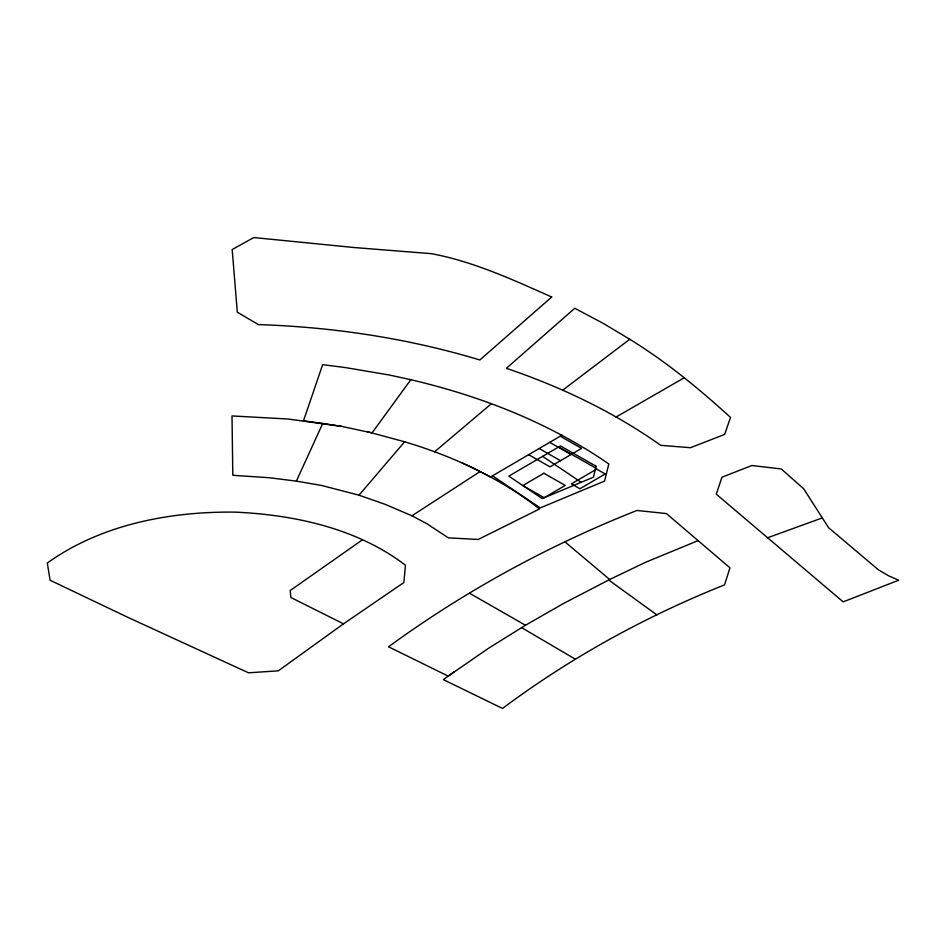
<?xml version="1.0" encoding="UTF-8"?>
<svg xmlns="http://www.w3.org/2000/svg" width="946" height="946" viewBox="0 0 946 946"><rect width="100%" height="100%" fill="white"/><g stroke="black" fill="none" stroke-linecap="round" stroke-linejoin="round"><path stroke-width="1.42" d="M341.471 426.362L288.14 419.019L232.007 415.933L232.811 475.294L269.444 477.742L296.37 481.136L322.74 423.43L341.471 426.362L372.038 432.901L410.824 379.713C481.017 396.114 549.283 422.815 608.81 463.954L604.565 481.088L540.272 507.896L492.511 475.826M296.37 481.136L321.545 485.452L359.019 495.184L404.64 441.782C434.297 450.651 463.28 462.145 490.442 477.021L562.007 435.172M434.616 451.786L491.423 403.67M562.645 390.213L629.752 339.271C666.079 361.597 699.07 388.759 730.525 417.423L724.671 434.415L690.462 447.706L660.746 445.33C613.647 411.924 560.954 386.867 506.382 368.301L574.766 308.266L603.678 323.638L629.752 339.271M453.855 672.027L443.39 679.642L502.527 708.448C570.58 657.6 645.704 616.366 724.541 584.865L729.969 567.837L666.422 513.572L636.954 510.462C548.905 545.239 465.018 590.966 388.534 646.792L448.215 676.118L488.704 648.14L525.468 625.259L563.875 603.276L609.697 579.508L564.809 541.739M343.504 623.828L403.871 582.523L405.444 565.211C357.221 528.412 294.998 514.908 235.4 512.129C169.984 511.337 101.352 524.344 47.3 563.012L50.103 580.241L128.739 617.762L248.502 672.807L278.301 670.832L343.504 623.828L290.895 597.517L290.174 590.541L362.413 539.835M359.019 495.184L385.093 504.313L411.936 515.795L480.107 471.546M616.059 417.032L684.265 377.75M698.089 540.615L645.479 562.326L608.68 579.993L656.843 614.853M767.655 537.754L822.311 517.9L828.542 527.667L878.515 569.894L888.613 575.807L898.7 580.217L843.158 601.857L716.276 494.179L721.964 477.198L751.845 465.527L781.266 468.944L803.698 488.798L822.311 517.9M322.74 423.43L303.489 420.828L322.645 364.683L345.503 367.592L389.421 375.03L410.824 379.713M367.379 431.719L404.64 441.782M411.936 515.795L426.942 523.729L448.345 537.848L478.191 539.468L539.457 508.995C515.913 490.241 489.531 475.436 462.216 462.972M560.245 436.201L581.577 448.357L549.993 466.839L528.648 454.683M558.672 446.973L595.684 468.069M549.709 442.361L571.053 454.518M539.185 448.522L560.517 460.678M469.547 593.213L525.468 625.259M521.648 627.647L575.322 659.173M542.614 456.374L581.199 482.294M596.122 466.272L593.426 477.198L542.176 498.566L508.806 476.145L560.446 445.933L596.122 466.272M551.707 297.009L479.847 359.977C407.986 338.278 333.335 327.068 258.376 324.584L237.316 312.227L232.184 249.543L253.8 237.552L354.277 247.545L431.471 253.682C473.461 261.534 512.85 279.732 551.707 297.009M543.903 473.26L522.842 485.57L544.175 497.726L565.235 485.416L543.903 473.26M596.642 469.11L571.372 483.891L579.91 488.751L605.18 473.97L596.642 469.11"/></g></svg>
